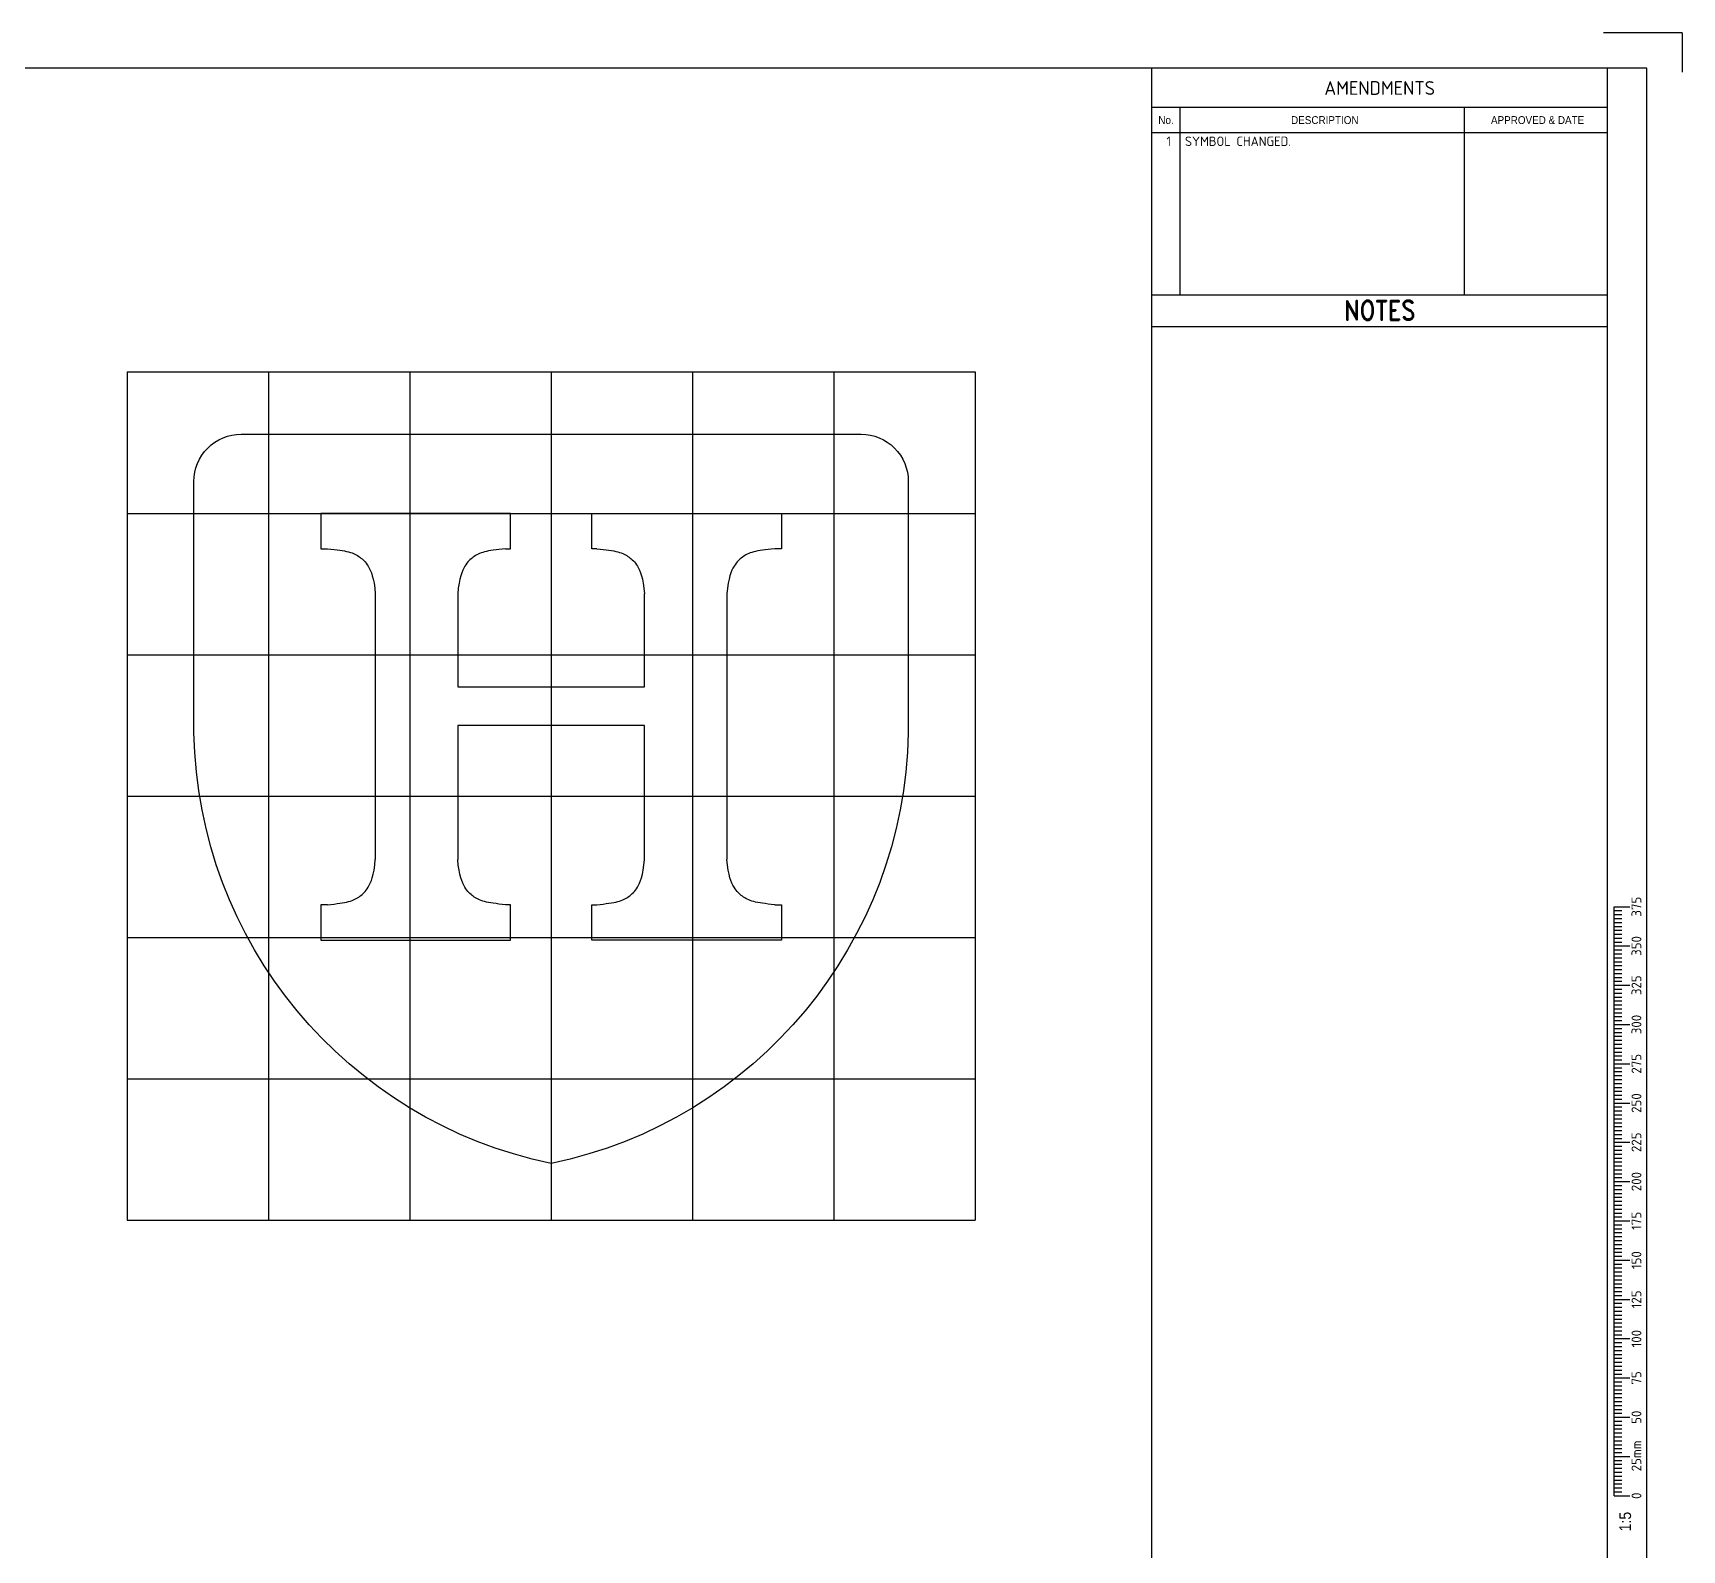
# Model space of a CAD drawing. Header units: millimetres. Extents: x 0 to 420, y 0 to 297.
# Drawn here: x 210 to 420, y 103.8 to 297 of the extents above; entities that cross this region are included whole.
import ezdxf
from ezdxf.enums import TextEntityAlignment as Align

# ---------------------------------------------------------------- set-up
doc = ezdxf.new("R2010")
doc.units = ezdxf.units.MM
for name, color, linetype in [('L18', 4, 'Continuous'), ('L50', 7, 'Continuous'), ('TBLK18', 4, 'Continuous'), ('TBLK25', 1, 'Continuous'), ('TBLK35', 3, 'Continuous'), ('TBLK50', 7, 'Continuous')]:
    doc.layers.add(name, color=color, linetype=linetype)
doc.styles.add('HELV', font='helvs.shx')
doc.styles.add('HELVL', font='helvl', dxfattribs={"width": 0.8})
doc.styles.add('ISO', font='iso3098b')
doc.styles.add('ROMAND', font='romand')

# ---------------------------------------------------------------- blocks, each defined once
blk = doc.blocks.new('A3BBLK')
at = {"layer": 'TBLK25'}
for q in [(410, 297), (420, 292)]:
    blk.add_line((420, 297), q, dxfattribs=at)
at = {"layer": 'TBLK50'}
for p, q in [((415.5, 292.5), (13, 292.5)), ((352.5, 4.5), (352.5, 292.5)), ((415.5, 4.5), (415.5, 292.5))]:
    blk.add_line(p, q, dxfattribs=at)
blk = doc.blocks.new('title block')
at = {"layer": 'TBLK25'}
for p, q in [((410.5, 287.5), (352.5, 287.5)), ((356.07, 263.6), (356.07, 287.5)), ((392.28, 263.6), (392.28, 287.5)), ((410.5, 284.3), (352.5, 284.3)), ((410.5, 263.6), (352.5, 263.6)), ((410.5, 259.6), (352.5, 259.6))]:
    blk.add_line(p, q, dxfattribs=at)
at = {"layer": 'TBLK35'}
blk.add_line((410.5, 57), (410.5, 292.5), dxfattribs=at)
blk.add_blockref('A3BBLK', (0, 0))
at = {"layer": 'TBLK18', "style": 'HELVL', "width": 0.9}
for s, p in [('No.', (354.29, 285.41)), ('DESCRIPTION', (374.51, 285.41)), ('APPROVED & DATE', (401.61, 285.41))]:
    blk.add_text(s, height=1, dxfattribs=at).set_placement(p, align=Align.CENTER)
at = {"layer": 'TBLK18', "style": 'ISO'}
blk.add_attdef('MR_DIRECTORATE', text='', height=1.5, dxfattribs=at).set_placement((381.5, 67.12), align=Align.CENTER)
for tag, p in [('STREET_NAME', (355.51, 61.1)), ('SUBURB_POSTCODE', (388.49, 61.1)), ('TELEPHONE_NO.', (368.31, 58.84)), ('FAX_NO.', (393.56, 58.84))]:
    blk.add_attdef(tag, p, '', height=1.5, dxfattribs=at)
at = {"layer": 'TBLK25', "style": 'ISO'}
blk.add_text('AMENDMENTS', height=1.75, dxfattribs=at).set_placement((381.5, 289.12), align=Align.CENTER)
at = {"layer": 'TBLK25', "style": 'ROMAND', "width": 0.85}
blk.add_text('NOTES', height=2.5, dxfattribs=at).set_placement((381.5, 260.44), align=Align.CENTER)
at = {"layer": 'TBLK25', "style": 'ISO'}
for tag, height, p in [('MR_BRANCH', 2, (381.5, 64.2)), ('ROAD_SECTION', 1.75, (384.5, 29.16)), ('SLK', 1.75, (384.5, 26.11)), ('CHAINAGE', 1.75, (384.5, 19.21))]:
    blk.add_attdef(tag, text='', height=height, dxfattribs=at).set_placement(p, align=Align.CENTER)
for tag, p, height in [('FILE_NUMBER', (371.77, 53.24), 2.5), ('DESIGNED_/_DRAWN', (371.77, 48.49), 2), ('VERIFIED', (371.77, 43.49), 2), ('APPROVED', (371.77, 38.49), 2), ('LOCAL_AUTHORITY', (370.48, 16.73), 1.25)]:
    blk.add_attdef(tag, p, '', height=height, dxfattribs=at)
at = {"layer": 'TBLK35', "style": 'ISO', "width": 0.9}
for tag, p in [('ROAD_PROJECT&NUMBER', (384.5, 32.23)), ('DRAWING_DESCRIPTION', (384.5, 22.29))]:
    blk.add_attdef(tag, text='', height=2.5, dxfattribs=at).set_placement(p, align=Align.CENTER)
at = {"layer": 'TBLK50', "style": 'ISO'}
blk.add_attdef('DRG_NUMBER', (356.8, 6.02), '', height=5, dxfattribs=at)
blk = doc.blocks.new('sca5_3')
at = {"layer": 'L18'}
for p, q in [((-4.15, 89), (-2.15, 89)), ((-4.15, 14), (-4.15, 89)), ((-4.15, 88.5), (-3.15, 88.5)), ((-4.15, 88), (-3.15, 88)), ((-4.15, 87.5), (-3.15, 87.5)), ((-4.15, 87), (-3.15, 87)), ((-4.15, 86.5), (-3.15, 86.5)), ((-4.15, 86), (-3.15, 86)), ((-4.15, 85.5), (-3.15, 85.5)), ((-4.15, 85), (-3.15, 85)), ((-4.15, 84.5), (-3.15, 84.5)), ((-4.15, 84), (-2.15, 84)), ((-4.15, 83.5), (-3.15, 83.5)), ((-4.15, 83), (-3.15, 83)), ((-4.15, 82.5), (-3.15, 82.5)), ((-4.15, 82), (-3.15, 82)), ((-4.15, 81.5), (-3.15, 81.5)), ((-4.15, 81), (-3.15, 81)), ((-4.15, 80.5), (-3.15, 80.5)), ((-4.15, 80), (-3.15, 80)), ((-4.15, 79.5), (-3.15, 79.5)), ((-4.15, 79), (-2.15, 79)), ((-4.15, 78.5), (-3.15, 78.5)), ((-4.15, 78), (-3.15, 78)), ((-4.15, 77.5), (-3.15, 77.5)), ((-4.15, 77), (-3.15, 77)), ((-4.15, 76.5), (-3.15, 76.5)), ((-4.15, 76), (-3.15, 76)), ((-4.15, 75.5), (-3.15, 75.5)), ((-4.15, 75), (-3.15, 75)), ((-4.15, 74.5), (-3.15, 74.5)), ((-4.15, 74), (-2.15, 74)), ((-4.15, 73.5), (-3.15, 73.5)), ((-4.15, 73), (-3.15, 73)), ((-4.15, 72.5), (-3.15, 72.5)), ((-4.15, 72), (-3.15, 72)), ((-4.15, 71.5), (-3.15, 71.5)), ((-4.15, 71), (-3.15, 71)), ((-4.15, 70.5), (-3.15, 70.5)), ((-4.15, 70), (-3.15, 70)), ((-4.15, 69.5), (-3.15, 69.5)), ((-4.15, 69), (-2.15, 69)), ((-4.15, 68.5), (-3.15, 68.5)), ((-4.15, 68), (-3.15, 68)), ((-4.15, 67.5), (-3.15, 67.5)), ((-4.15, 67), (-3.15, 67)), ((-4.15, 66.5), (-3.15, 66.5)), ((-4.15, 66), (-3.15, 66)), ((-4.15, 65.5), (-3.15, 65.5)), ((-4.15, 65), (-3.15, 65)), ((-4.15, 64.5), (-3.15, 64.5)), ((-4.15, 64), (-2.15, 64)), ((-4.15, 63.5), (-3.15, 63.5)), ((-4.15, 63), (-3.15, 63)), ((-4.15, 62.5), (-3.15, 62.5)), ((-4.15, 62), (-3.15, 62)), ((-4.15, 61.5), (-3.15, 61.5)), ((-4.15, 61), (-3.15, 61)), ((-4.15, 60.5), (-3.15, 60.5)), ((-4.15, 60), (-3.15, 60)), ((-4.15, 59.5), (-3.15, 59.5)), ((-4.15, 59), (-2.15, 59)), ((-4.15, 58.5), (-3.15, 58.5)), ((-4.15, 58), (-3.15, 58)), ((-4.15, 57.5), (-3.15, 57.5)), ((-4.15, 57), (-3.15, 57)), ((-4.15, 56.5), (-3.15, 56.5)), ((-4.15, 56), (-3.15, 56)), ((-4.15, 55.5), (-3.15, 55.5)), ((-4.15, 55), (-3.15, 55)), ((-4.15, 54.5), (-3.15, 54.5)), ((-4.15, 54), (-2.15, 54)), ((-4.15, 53.5), (-3.15, 53.5)), ((-4.15, 53), (-3.15, 53)), ((-4.15, 52.5), (-3.15, 52.5)), ((-4.15, 52), (-3.15, 52)), ((-4.15, 51.5), (-3.15, 51.5)), ((-4.15, 51), (-3.15, 51)), ((-4.15, 50.5), (-3.15, 50.5)), ((-4.15, 50), (-3.15, 50)), ((-4.15, 49.5), (-3.15, 49.5)), ((-4.15, 49), (-2.15, 49)), ((-4.15, 48.5), (-3.15, 48.5)), ((-4.15, 48), (-3.15, 48)), ((-4.15, 47.5), (-3.15, 47.5)), ((-4.15, 47), (-3.15, 47)), ((-4.15, 46.5), (-3.15, 46.5)), ((-4.15, 46), (-3.15, 46)), ((-4.15, 45.5), (-3.15, 45.5)), ((-4.15, 45), (-3.15, 45)), ((-4.15, 44.5), (-3.15, 44.5)), ((-4.15, 44), (-2.15, 44)), ((-4.15, 43.5), (-3.15, 43.5)), ((-4.15, 43), (-3.15, 43)), ((-4.15, 42.5), (-3.15, 42.5)), ((-4.15, 42), (-3.15, 42)), ((-4.15, 41.5), (-3.15, 41.5)), ((-4.15, 41), (-3.15, 41)), ((-4.15, 40.5), (-3.15, 40.5)), ((-4.15, 40), (-3.15, 40)), ((-4.15, 39.5), (-3.15, 39.5)), ((-4.15, 39), (-2.15, 39)), ((-4.15, 38.5), (-3.15, 38.5)), ((-4.15, 38), (-3.15, 38)), ((-4.15, 37.5), (-3.15, 37.5)), ((-4.15, 37), (-3.15, 37)), ((-4.15, 36.5), (-3.15, 36.5)), ((-4.15, 36), (-3.15, 36)), ((-4.15, 35.5), (-3.15, 35.5)), ((-4.15, 35), (-3.15, 35)), ((-4.15, 34.5), (-3.15, 34.5)), ((-4.15, 34), (-2.15, 34)), ((-4.15, 33.5), (-3.15, 33.5)), ((-4.15, 33), (-3.15, 33)), ((-4.15, 32.5), (-3.15, 32.5)), ((-4.15, 32), (-3.15, 32)), ((-4.15, 31.5), (-3.15, 31.5)), ((-4.15, 31), (-3.15, 31)), ((-4.15, 30.5), (-3.15, 30.5)), ((-4.15, 30), (-3.15, 30)), ((-4.15, 29.5), (-3.15, 29.5)), ((-4.15, 29), (-2.15, 29)), ((-4.15, 28.5), (-3.15, 28.5)), ((-4.15, 28), (-3.15, 28)), ((-4.15, 27.5), (-3.15, 27.5)), ((-4.15, 27), (-3.15, 27)), ((-4.15, 26.5), (-3.15, 26.5)), ((-4.15, 26), (-3.15, 26)), ((-4.15, 25.5), (-3.15, 25.5)), ((-4.15, 25), (-3.15, 25)), ((-4.15, 24.5), (-3.15, 24.5)), ((-4.15, 24), (-2.15, 24)), ((-4.15, 23.5), (-3.15, 23.5)), ((-4.15, 23), (-3.15, 23)), ((-4.15, 22.5), (-3.15, 22.5)), ((-4.15, 22), (-3.15, 22)), ((-4.15, 21.5), (-3.15, 21.5)), ((-4.15, 21), (-3.15, 21)), ((-4.15, 20.5), (-3.15, 20.5)), ((-4.15, 20), (-3.15, 20)), ((-4.15, 19.5), (-3.15, 19.5)), ((-4.15, 19), (-2.15, 19)), ((-4.15, 18.5), (-3.15, 18.5)), ((-4.15, 18), (-3.15, 18)), ((-4.15, 17.5), (-3.15, 17.5)), ((-4.15, 17), (-3.15, 17)), ((-4.15, 16.5), (-3.15, 16.5)), ((-4.15, 16), (-3.15, 16)), ((-4.15, 15.5), (-3.15, 15.5)), ((-4.15, 15), (-3.15, 15)), ((-4.15, 14.5), (-3.15, 14.5)), ((-4.15, 14), (-2.15, 14))]:
    blk.add_line(p, q, dxfattribs=at)
at = {"layer": 'L18', "style": 'ISO'}
for s, p in [('375', (-0.68, 89)), ('350', (-0.68, 84)), ('325', (-0.68, 79)), ('300', (-0.68, 74)), ('275', (-0.68, 69)), ('250', (-0.68, 64)), ('225', (-0.68, 59)), ('200', (-0.68, 54)), ('175', (-0.68, 49)), ('150', (-0.68, 44)), ('125', (-0.68, 39)), ('100', (-0.68, 34)), ('75', (-0.68, 29)), ('50', (-0.68, 24)), ('0', (-0.68, 14))]:
    blk.add_text(s, height=1.25, rotation=90, dxfattribs=at).set_placement(p, align=Align.CENTER)
blk.add_text('25mm', height=1.25, rotation=90, dxfattribs=at).set_placement((-0.68, 17.11))
at = {"layer": 'L18', "style": 'HELV', "width": 0.85}
blk.add_text('1:5', height=1.5, rotation=90, dxfattribs=at).set_placement((-1.99, 11.95), align=Align.RIGHT)

msp = doc.modelspace()

# ---------------------------------------------------------------- linework, layer by layer
at = {"layer": 'L18', "linetype": 'Continuous'}
for p, q in [((221.984554, 253.83611), (329.984554, 253.83611)), ((221.984554, 253.83611), (221.984554, 145.83611)), ((239.984554, 253.83611), (239.984554, 145.83611)), ((257.984554, 253.83611), (257.984554, 145.83611)), ((275.984554, 253.83611), (275.984554, 145.83611)), ((293.984554, 253.83611), (293.984554, 145.83611)), ((311.984554, 253.83611), (311.984554, 145.83611)), ((329.984554, 253.83611), (329.984554, 145.83611)), ((221.984554, 235.83611), (329.984554, 235.83611)), ((221.984554, 217.83611), (329.984554, 217.83611)), ((221.984554, 199.83611), (329.984554, 199.83611)), ((221.984554, 181.83611), (329.984554, 181.83611)), ((221.984554, 163.83611), (329.984554, 163.83611)), ((221.984554, 145.83611), (329.984554, 145.83611))]:
    msp.add_line(p, q, dxfattribs=at)
at = {"layer": 'L50'}
for p, q in [((253.593857, 225.590702), (253.593857, 191.74889)), ((298.37525, 225.590702), (298.37525, 191.74889))]:
    msp.add_line(p, q, dxfattribs=at)
msp.add_lwpolyline([(275.984554, 245.904644), (315.468702, 245.904644, -0.4142135624), (321.468702, 239.904644), (321.468702, 207.887194, -0.3502472375), (275.984554, 153.051172, -0.3502472375), (230.500406, 207.887194), (230.500406, 239.904644, -0.4142135624), (236.500406, 245.904644)], format="xyb", close=True, dxfattribs=at)
for points in [[(270.178226, 231.33611), (270.813831, 231.33611), (270.813831, 235.83611), (246.652474, 235.83611), (246.652474, 231.33611), (247.509489, 231.33611)], [(281.790882, 231.33611), (281.155277, 231.33611), (281.155277, 235.83611), (305.316634, 235.83611), (305.316634, 231.33611), (304.459619, 231.33611)], [(247.509489, 231.33611), (247.946417, 231.291221), (248.350265, 231.246739), (248.723018, 231.201732), (249.066657, 231.155267), (249.383166, 231.106413), (249.674526, 231.054238), (249.942721, 230.997808), (250.189732, 230.936192), (250.417521, 230.868671), (250.627953, 230.79538), (250.822871, 230.716665), (251.00412, 230.632876), (251.173543, 230.544358), (251.332983, 230.45146), (251.484283, 230.35453), (251.629288, 230.253915), (251.769667, 230.149442), (251.906393, 230.03885), (252.040268, 229.919359), (252.17209, 229.788187), (252.302659, 229.642554), (252.432777, 229.479679), (252.563243, 229.296781), (252.694856, 229.091078), (252.827848, 228.858423), (252.960175, 228.589197), (253.089225, 228.272416), (253.212384, 227.897094), (253.327039, 227.452247), (253.430579, 226.926889), (253.520389, 226.310036), (253.593857, 225.590702)], [(270.178226, 231.33611), (269.741298, 231.291221), (269.337449, 231.246739), (268.964697, 231.201732), (268.621058, 231.155267), (268.304549, 231.106413), (268.013189, 231.054238), (267.744994, 230.997808), (267.497982, 230.936192), (267.270194, 230.868671), (267.059762, 230.79538), (266.864843, 230.716665), (266.683595, 230.632876), (266.514172, 230.544358), (266.354732, 230.45146), (266.203431, 230.35453), (266.058427, 230.253915), (265.918048, 230.149442), (265.781321, 230.03885), (265.647447, 229.919359), (265.515625, 229.788187), (265.385055, 229.642554), (265.254938, 229.479679), (265.124472, 229.296781), (264.992859, 229.091078), (264.859867, 228.858423), (264.727539, 228.589197), (264.59849, 228.272416), (264.475331, 227.897094), (264.360676, 227.452247), (264.257136, 226.926889), (264.167326, 226.310036), (264.093857, 225.590702)], [(281.790882, 231.33611), (282.22781, 231.291221), (282.631658, 231.246739), (283.004411, 231.201732), (283.34805, 231.155267), (283.664559, 231.106413), (283.955919, 231.054238), (284.224114, 230.997808), (284.471125, 230.936192), (284.698914, 230.868671), (284.909346, 230.79538), (285.104264, 230.716665), (285.285513, 230.632876), (285.454936, 230.544358), (285.614376, 230.45146), (285.765676, 230.35453), (285.910681, 230.253915), (286.05106, 230.149442), (286.187786, 230.03885), (286.321661, 229.919359), (286.453483, 229.788187), (286.584052, 229.642554), (286.71417, 229.479679), (286.844636, 229.296781), (286.976249, 229.091078), (287.109241, 228.858423), (287.241568, 228.589197), (287.370618, 228.272416), (287.493777, 227.897094), (287.608432, 227.452247), (287.711972, 226.926889), (287.801782, 226.310036), (287.87525, 225.590702)], [(304.459619, 231.33611), (304.022691, 231.291221), (303.618842, 231.246739), (303.24609, 231.201732), (302.902451, 231.155267), (302.585942, 231.106413), (302.294582, 231.054238), (302.026387, 230.997808), (301.779375, 230.936192), (301.551587, 230.868671), (301.341155, 230.79538), (301.146236, 230.716665), (300.964988, 230.632876), (300.795565, 230.544358), (300.636125, 230.45146), (300.484824, 230.35453), (300.33982, 230.253915), (300.199441, 230.149442), (300.062714, 230.03885), (299.92884, 229.919359), (299.797018, 229.788187), (299.666448, 229.642554), (299.536331, 229.479679), (299.405865, 229.296781), (299.274252, 229.091078), (299.14126, 228.858423), (299.008932, 228.589197), (298.879883, 228.272416), (298.756724, 227.897094), (298.642069, 227.452247), (298.538529, 226.926889), (298.448719, 226.310036), (298.37525, 225.590702)], [(264.093857, 225.590702), (264.093857, 213.752795), (275.984554, 213.752795), (287.87525, 213.752795), (287.87525, 225.590702)], [(287.87525, 191.74889), (287.87525, 208.81662), (275.984554, 208.81662), (264.093857, 208.81662), (264.093857, 191.74889)], [(247.509489, 186.003482), (247.946417, 186.048371), (248.350265, 186.092853), (248.723018, 186.13786), (249.066657, 186.184325), (249.383166, 186.233179), (249.674526, 186.285355), (249.942721, 186.341785), (250.189732, 186.4034), (250.417521, 186.470921), (250.627953, 186.544213), (250.822871, 186.622927), (251.00412, 186.706717), (251.173543, 186.795234), (251.332983, 186.888132), (251.484283, 186.985062), (251.629288, 187.085677), (251.769667, 187.190151), (251.906393, 187.300743), (252.040268, 187.420234), (252.17209, 187.551405), (252.302659, 187.697038), (252.432777, 187.859913), (252.563243, 188.042811), (252.694856, 188.248514), (252.827848, 188.481169), (252.960175, 188.750395), (253.089225, 189.067177), (253.212384, 189.442498), (253.327039, 189.887345), (253.430579, 190.412703), (253.520389, 191.029556), (253.593857, 191.74889)], [(270.178226, 186.003482), (269.741298, 186.048371), (269.337449, 186.092853), (268.964697, 186.13786), (268.621058, 186.184325), (268.304549, 186.233179), (268.013189, 186.285355), (267.744994, 186.341785), (267.497982, 186.4034), (267.270194, 186.470921), (267.059762, 186.544213), (266.864843, 186.622927), (266.683595, 186.706717), (266.514172, 186.795234), (266.354732, 186.888132), (266.203431, 186.985062), (266.058427, 187.085677), (265.918048, 187.190151), (265.781321, 187.300743), (265.647447, 187.420234), (265.515625, 187.551405), (265.385055, 187.697038), (265.254938, 187.859913), (265.124472, 188.042811), (264.992859, 188.248514), (264.859867, 188.481169), (264.727539, 188.750395), (264.59849, 189.067177), (264.475331, 189.442498), (264.360676, 189.887345), (264.257136, 190.412703), (264.167326, 191.029556), (264.093857, 191.74889)], [(281.790882, 186.003482), (282.22781, 186.048371), (282.631658, 186.092853), (283.004411, 186.13786), (283.34805, 186.184325), (283.664559, 186.233179), (283.955919, 186.285355), (284.224114, 186.341785), (284.471125, 186.4034), (284.698914, 186.470921), (284.909346, 186.544213), (285.104264, 186.622927), (285.285513, 186.706717), (285.454936, 186.795234), (285.614376, 186.888132), (285.765676, 186.985062), (285.910681, 187.085677), (286.05106, 187.190151), (286.187786, 187.300743), (286.321661, 187.420234), (286.453483, 187.551405), (286.584052, 187.697038), (286.71417, 187.859913), (286.844636, 188.042811), (286.976249, 188.248514), (287.109241, 188.481169), (287.241568, 188.750395), (287.370618, 189.067177), (287.493777, 189.442498), (287.608432, 189.887345), (287.711972, 190.412703), (287.801782, 191.029556), (287.87525, 191.74889)], [(304.459619, 186.003482), (304.022691, 186.048371), (303.618842, 186.092853), (303.24609, 186.13786), (302.902451, 186.184325), (302.585942, 186.233179), (302.294582, 186.285355), (302.026387, 186.341785), (301.779375, 186.4034), (301.551587, 186.470921), (301.341155, 186.544213), (301.146236, 186.622927), (300.964988, 186.706717), (300.795565, 186.795234), (300.636125, 186.888132), (300.484824, 186.985062), (300.33982, 187.085677), (300.199441, 187.190151), (300.062714, 187.300743), (299.92884, 187.420234), (299.797018, 187.551405), (299.666448, 187.697038), (299.536331, 187.859913), (299.405865, 188.042811), (299.274252, 188.248514), (299.14126, 188.481169), (299.008932, 188.750395), (298.879883, 189.067177), (298.756724, 189.442498), (298.642069, 189.887345), (298.538529, 190.412703), (298.448719, 191.029556), (298.37525, 191.74889)], [(247.509489, 186.003482), (246.652474, 186.003482), (246.652474, 181.503482), (270.813831, 181.503482), (270.813831, 186.003482), (270.178226, 186.003482)], [(304.459619, 186.003482), (305.316634, 186.003482), (305.316634, 181.503482), (281.155277, 181.503482), (281.155277, 186.003482), (281.790882, 186.003482)]]:
    msp.add_lwpolyline(points, dxfattribs=at)

# ---------------------------------------------------------------- block references
at = {"color": 1}
msp.add_blockref('title block', (0, 0), dxfattribs=at)
msp.add_blockref('sca5_3', (415.5, 96.750003))

# ---------------------------------------------------------------- texts
at = {"layer": 'L18', "style": 'ISO'}
for s, p in [('1', (354.360572, 282.610707)), ('SYMBOL CHANGED.', (356.694765, 282.610707))]:
    msp.add_text(s, height=1.2, dxfattribs=at).set_placement(p)

doc.saveas('drawing.dxf')
